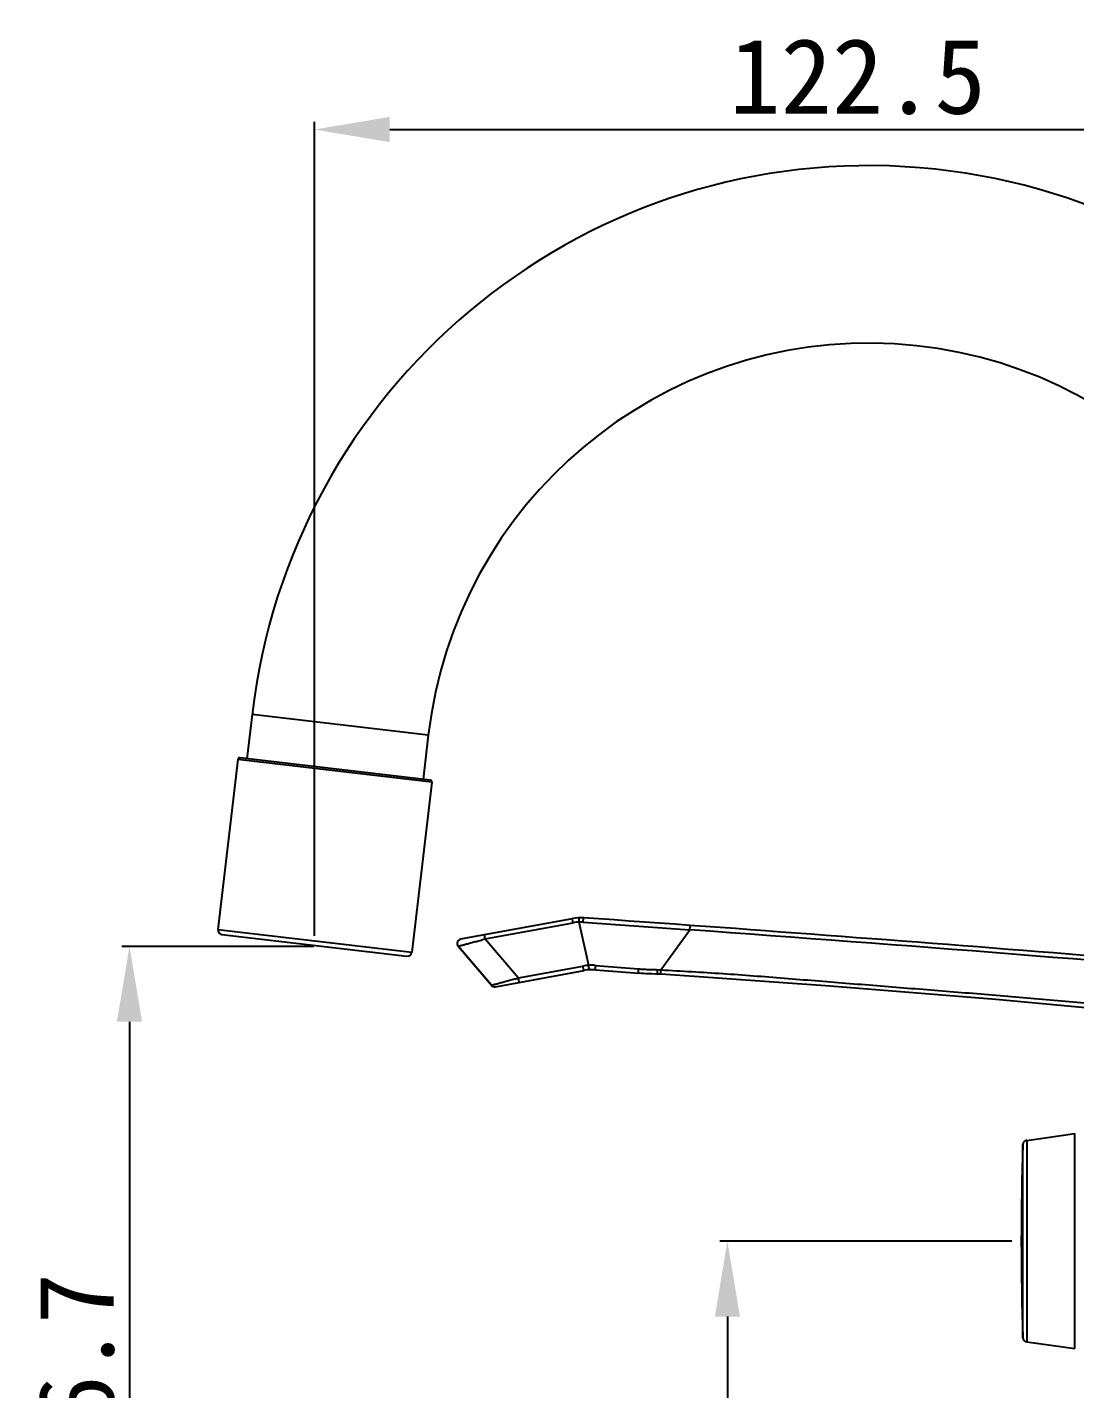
# Model space of a CAD drawing. Header units: millimetres. Extents: x 4053 to 4499, y 27851 to 28303.
# Drawn here: x 4053.1 to 4171.2, y 28149.6 to 28303 of the extents above; entities that cross this region are included whole.
import ezdxf

# ---------------------------------------------------------------- set-up
doc = ezdxf.new("R2010")
doc.units = ezdxf.units.MM
doc.styles.get("Standard").update_dxf_attribs({"font": ''})
doc.styles.get('Standard').set_extended_font_data('SimSun')
doc.dimstyles.new('副本 ISO-25-2bei', dxfattribs={"dimscale": 1.7, "dimtxt": 5, "dimasz": 5, "dimexe": 0.5, "dimexo": 0.625, "dimgap": 1, "dimtad": 1, "dimlfac": 0.0393, "dimdsep": 46, "dimtxsty": 'Standard', "dimcen": 2.5, "dimclrd": 1, "dimclre": 1, "dimclrt": 3, "dimadec": 0, "dimazin": 0, "dimtfac": 1, "dimtmove": 0, "dimatfit": 3, "dimfxl": 0, "dimarcsym": 0})

# ---------------------------------------------------------------- blocks, each defined once
blk = doc.blocks.new('*D6')
at = {"color": 1, "lineweight": -2, "transparency": 16777216}
for p, q in [((4085.38, 28199.47), (4063.75, 28199.47)), ((4064.6, 28190.97), (4064.6, 28111.25)), ((4183.73, 28102.75), (4063.75, 28102.75))]:
    blk.add_line(p, q, dxfattribs=at)
at = {"color": 1, "transparency": 16777216}
for points in [[(4063.18, 28190.97), (4066.02, 28190.97), (4064.6, 28199.47)], [(4063.18, 28111.25), (4066.02, 28111.25), (4064.6, 28102.75)]]:
    blk.add_solid(points, dxfattribs=at)
at = {"layer": 'Defpoints', "color": 0, "transparency": 16777216}
for p in [(4086.45, 28199.47), (4064.6, 28102.75), (4184.79, 28102.75)]:
    blk.add_point(p, dxfattribs=at)
at = {"color": 3, "transparency": 16777216, "insert": (4058.65, 28151.11), "char_height": 8.5, "attachment_point": 5, "rotation": 90, "bg_fill": 3, "box_fill_scale": 1.1, "bg_fill_color": 256, "bg_fill_true_color": 13158600, "bg_fill_transparency": 0}
blk.add_mtext('96.7', dxfattribs=at)
blk = doc.blocks.new('*D7')
at = {"color": 1, "lineweight": -2, "transparency": 16777216}
for p, q in [((4085.45, 28200.65), (4085.45, 28292.37)), ((4207.95, 28198.72), (4207.95, 28292.37)), ((4093.95, 28291.52), (4199.45, 28291.52))]:
    blk.add_line(p, q, dxfattribs=at)
at = {"color": 1, "transparency": 16777216}
for points in [[(4093.95, 28292.94), (4093.95, 28290.1), (4085.45, 28291.52)], [(4199.45, 28292.94), (4199.45, 28290.1), (4207.95, 28291.52)]]:
    blk.add_solid(points, dxfattribs=at)
at = {"layer": 'Defpoints', "color": 0, "transparency": 16777216}
for p in [(4207.95, 28291.52), (4085.45, 28199.59), (4207.95, 28197.66)]:
    blk.add_point(p, dxfattribs=at)
at = {"color": 3, "transparency": 16777216, "insert": (4146.7, 28297.47), "char_height": 8.5, "attachment_point": 5, "bg_fill": 3, "box_fill_scale": 1.1, "bg_fill_color": 256, "bg_fill_true_color": 13158600, "bg_fill_transparency": 0}
blk.add_mtext('122.5', dxfattribs=at)
blk = doc.blocks.new('*D8')
at = {"color": 1, "lineweight": -2, "transparency": 16777216}
for p, q in [((4164.09, 28166.25), (4131.16, 28166.25)), ((4132.01, 28157.75), (4132.01, 28111.25)), ((4153.14, 28102.75), (4131.16, 28102.75))]:
    blk.add_line(p, q, dxfattribs=at)
at = {"color": 1, "transparency": 16777216}
for points in [[(4130.6, 28157.75), (4133.43, 28157.75), (4132.01, 28166.25)], [(4130.6, 28111.25), (4133.43, 28111.25), (4132.01, 28102.75)]]:
    blk.add_solid(points, dxfattribs=at)
at = {"layer": 'Defpoints', "color": 0, "transparency": 16777216}
for p in [(4165.15, 28166.25), (4132.01, 28102.75), (4154.2, 28102.75)]:
    blk.add_point(p, dxfattribs=at)
at = {"color": 3, "transparency": 16777216, "insert": (4126.06, 28134.5), "char_height": 8.5, "attachment_point": 5, "rotation": 90, "bg_fill": 3, "box_fill_scale": 1.1, "bg_fill_color": 256, "bg_fill_true_color": 13158600, "bg_fill_transparency": 0}
blk.add_mtext('63.5', dxfattribs=at)

msp = doc.modelspace()

# ---------------------------------------------------------------- linework, layer by layer
at = {"color": 7, "linetype": 'Continuous'}
for p, q in [((4078.42, 28225.58), (4077.84, 28220.62)), ((4098.29, 28223.26), (4097.71, 28218.29)), ((4076.82, 28220.53), (4074.58, 28201.36)), ((4098.5, 28218.2), (4077.05, 28220.71)), ((4098.68, 28217.98), (4096.43, 28198.81)), ((4075.02, 28200.81), (4095.88, 28198.37)), ((4165.76, 28177.61), (4171.18, 28178.37)), ((4165.76, 28154.9), (4171.18, 28154.14))]:
    msp.add_line(p, q, dxfattribs=at)
at = {"color": 9, "linetype": 'Continuous'}
for p, q in [((4098.29, 28223.26), (4078.42, 28225.58)), ((4098.68, 28217.98), (4076.82, 28220.53)), ((4074.58, 28201.36), (4096.43, 28198.81)), ((4171.18, 28154.14), (4171.18, 28178.37)), ((4165.33, 28155.37), (4165.33, 28177.14)), ((4165.76, 28177.61), (4165.76, 28154.9))]:
    msp.add_line(p, q, dxfattribs=at)
at = {"color": 7, "linetype": 'Continuous'}
for centre, radius, start, end in [((4147.95, 28217.45), 70, 0, 173.3327), ((4147.95, 28217.45), 50, 0, 173.3327), ((4077.02, 28220.51), 0.2, 83.3327, 173.3327), ((4098.48, 28218), 0.2, 353.3327, 83.3327), ((4075.08, 28201.31), 0.5, 173.3327, 263.3327), ((4095.94, 28198.87), 0.5, 263.3327, 353.3327), ((4487.15, 28166.25), 322, 178.0636, 181.9364), ((4165.83, 28177.12), 0.5, 98, 178.0636), ((4165.83, 28155.39), 0.5, 181.9364, 262)]:
    msp.add_arc(centre, radius, start, end, dxfattribs=at)

# ---------------------------------------------------------------- next in the draw order: dimensions: what is measured, and where the dimension line sits
dim = msp.add_linear_dim(base=(4064.6, 28102.75), p1=(4086.45, 28199.47), p2=(4184.79, 28102.75), angle=90, dimstyle='副本 ISO-25-2bei', override={"dimdec": 1, "dimlfac": 1, "dimtfill": 1})
dim.commit()
dim.dimension.update_dxf_attribs({"geometry": '*D6', "text_midpoint": (4058.65, 28151.11)})

# ---------------------------------------------------------------- next in the draw order: linework, layer by layer
for p, q in [((4105.88, 28194.92), (4115.85, 28196.75)), ((4117.15, 28196.82), (4122, 28196.44)), ((4124.13, 28196.85), (4124.52, 28196.82)), ((4124.13, 28196.34), (4124.13, 28196.34)), ((4124.53, 28196.32), (4124.13, 28196.34))]:
    msp.add_line(p, q, dxfattribs=at)
for points in [[(4123.51, 28196.36), (4123.28, 28196.37), (4123.05, 28196.37), (4122.8, 28196.38), (4122.55, 28196.4), (4122.29, 28196.41), (4122, 28196.44)], [(4124.13, 28196.34), (4124.11, 28196.35), (4123.91, 28196.35), (4123.51, 28196.36)], [(4180.08, 28191.83), (4162.28, 28193.47), (4143.59, 28194.98), (4124.53, 28196.32)]]:
    msp.add_lwpolyline(points, dxfattribs=at)
for centre, radius, start, end in [((4116.75, 28191.84), 5, 85.4462, 100.4462), ((4105.79, 28195.41), 0.5, 220.4423, 280.4385)]:
    msp.add_arc(centre, radius, start, end, dxfattribs=at)
for points, knots in [([(4124.13, 28196.34), (4124.13, 28196.35), (4124.13, 28196.36), (4124.12, 28196.39), (4124.12, 28196.44), (4124.12, 28196.5), (4124.12, 28196.57), (4124.12, 28196.69), (4124.12, 28196.78), (4124.13, 28196.84)], [0, 0, 0, 0, 0.023619, 0.081788, 0.174409, 0.298145, 0.448624, 0.620362, 1, 1, 1, 1]), ([(4124.53, 28196.32), (4124.53, 28196.32), (4124.52, 28196.34), (4124.52, 28196.37), (4124.51, 28196.41), (4124.51, 28196.47), (4124.51, 28196.55), (4124.52, 28196.67), (4124.52, 28196.76), (4124.52, 28196.82)], [0, 0, 0, 0, 0.023346, 0.081314, 0.173813, 0.29753, 0.448077, 0.619965, 1, 1, 1, 1]), ([(4124.52, 28196.82), (4125.68, 28196.76), (4128, 28196.62), (4131.48, 28196.42), (4134.96, 28196.16), (4139.59, 28195.8), (4145.38, 28195.33), (4152.33, 28194.77), (4158.12, 28194.31), (4162.75, 28193.93), (4166.22, 28193.64), (4169.69, 28193.33), (4173.16, 28193.01), (4176.63, 28192.68), (4178.94, 28192.44), (4180.1, 28192.32)], [0, 0, 0, 0, 0.0625, 0.124999, 0.187499, 0.249999, 0.374999, 0.499999, 0.624999, 0.687499, 0.749999, 0.812499, 0.874999, 0.9375, 1, 1, 1, 1]), ([(4105.41, 28195.09), (4105.41, 28195.09), (4105.42, 28195.09), (4105.43, 28195.09), (4105.45, 28195.1), (4105.48, 28195.11), (4105.51, 28195.12), (4105.55, 28195.13), (4105.6, 28195.14), (4105.68, 28195.17), (4105.8, 28195.2), (4105.96, 28195.24), (4106.14, 28195.29), (4106.35, 28195.35), (4106.57, 28195.41), (4106.89, 28195.49), (4107.33, 28195.61), (4107.88, 28195.76), (4108.25, 28195.85), (4108.45, 28195.91)], [0, 0, 0, 0, 0.001233, 0.005088, 0.011561, 0.020624, 0.032243, 0.046352, 0.062879, 0.081749, 0.126205, 0.179003, 0.239387, 0.306582, 0.379809, 0.458301, 0.628115, 0.81049, 1, 1, 1, 1]), ([(4108.57, 28195.41), (4108.57, 28195.41), (4108.57, 28195.42), (4108.56, 28195.43), (4108.55, 28195.45), (4108.54, 28195.5), (4108.52, 28195.56), (4108.5, 28195.63), (4108.48, 28195.75), (4108.46, 28195.84), (4108.45, 28195.91)], [0, 0, 0, 0, 0.008181, 0.023973, 0.081972, 0.174743, 0.298746, 0.449458, 0.621193, 1, 1, 1, 1])]:
    msp.add_open_spline(points, degree=3, knots=knots, dxfattribs=at)

# ---------------------------------------------------------------- next in the draw order: dimensions: what is measured, and where the dimension line sits
dim = msp.add_linear_dim(base=(4207.95, 28291.52), p1=(4085.45, 28199.59), p2=(4207.95, 28197.66), dimstyle='副本 ISO-25-2bei', override={"dimdec": 1, "dimlfac": 1, "dimtfill": 1})
dim.commit()
dim.dimension.update_dxf_attribs({"geometry": '*D7', "text_midpoint": (4146.7, 28297.47)})
dim = msp.add_linear_dim(base=(4132.01, 28102.75), p1=(4165.15, 28166.25), p2=(4154.2, 28102.75), angle=90, dimstyle='副本 ISO-25-2bei', override={"dimdec": 1, "dimlfac": 1, "dimtfill": 1})
dim.commit()
dim.dimension.update_dxf_attribs({"geometry": '*D8', "text_midpoint": (4126.06, 28134.5)})

# ---------------------------------------------------------------- next in the draw order: linework, layer by layer
for p, q in [((4101.96, 28200.3), (4114.56, 28202.62)), ((4104.7, 28200.3), (4114.62, 28202.13)), ((4116.39, 28197.33), (4115.3, 28202.2)), ((4115.75, 28202.19), (4127.78, 28201.33)), ((4124.52, 28196.82), (4127.78, 28201.34)), ((4104.7, 28200.3), (4108.45, 28195.91)), ((4101.67, 28199.48), (4105.41, 28195.09)), ((4105.41, 28195.09), (4101.67, 28199.48)), ((4108.45, 28195.91), (4115.72, 28197.25)), ((4117.16, 28197.32), (4122, 28196.94))]:
    msp.add_line(p, q, dxfattribs=at)
for centre, radius, start, end in [((4115.47, 28197.7), 5, 85.9928, 100.4462), ((3721.56, 22574.71), 5641.77, 84.87901, 85.99282), ((4115.43, 28197.7), 4.51, 91.6498, 100.4397), ((4115.43, 28197.7), 4.5, 85.9945, 91.6416), ((3722.65, 22589.26), 5626.68, 85.12813, 85.87103), ((4102.05, 28199.8), 0.5, 100.4539, 220.4424), ((4116.72, 28191.83), 5.51, 93.3996, 100.4429), ((4116.72, 28191.83), 5.51, 85.4508, 93.3917)]:
    msp.add_arc(centre, radius, start, end, dxfattribs=at)
for points, knots in [([(4114.62, 28202.13), (4114.61, 28202.19), (4114.59, 28202.28), (4114.57, 28202.39), (4114.56, 28202.47), (4114.56, 28202.53), (4114.56, 28202.58), (4114.56, 28202.6), (4114.56, 28202.62), (4114.56, 28202.62)], [0, 0, 0, 0, 0.380897, 0.552716, 0.703151, 0.826713, 0.919043, 0.976751, 1, 1, 1, 1]), ([(4115.3, 28202.2), (4115.3, 28202.26), (4115.3, 28202.36), (4115.3, 28202.47), (4115.3, 28202.55), (4115.31, 28202.61), (4115.31, 28202.66), (4115.32, 28202.68), (4115.32, 28202.7), (4115.32, 28202.7)], [0, 0, 0, 0, 0.380051, 0.551851, 0.70242, 0.82619, 0.918735, 0.976616, 1, 1, 1, 1]), ([(4115.75, 28202.19), (4115.75, 28202.25), (4115.76, 28202.35), (4115.77, 28202.47), (4115.78, 28202.54), (4115.79, 28202.6), (4115.8, 28202.65), (4115.81, 28202.67), (4115.81, 28202.69), (4115.82, 28202.69)], [0, 0, 0, 0, 0.379565, 0.55138, 0.702056, 0.825971, 0.918654, 0.97662, 1, 1, 1, 1]), ([(4127.78, 28201.34), (4127.78, 28201.4), (4127.79, 28201.49), (4127.8, 28201.61), (4127.81, 28201.68), (4127.82, 28201.74), (4127.83, 28201.79), (4127.84, 28201.82), (4127.84, 28201.83), (4127.85, 28201.83)], [0, 0, 0, 0, 0.379558, 0.551374, 0.702053, 0.825972, 0.918656, 0.976622, 1, 1, 1, 1]), ([(4101.67, 28199.48), (4101.67, 28199.48), (4101.68, 28199.48), (4101.68, 28199.49), (4101.7, 28199.49), (4101.73, 28199.5), (4101.77, 28199.51), (4101.81, 28199.52), (4101.86, 28199.54), (4101.94, 28199.56), (4102.06, 28199.59), (4102.22, 28199.64), (4102.4, 28199.68), (4102.6, 28199.74), (4102.82, 28199.8), (4103.15, 28199.89), (4103.58, 28200), (4104.13, 28200.15), (4104.51, 28200.25), (4104.7, 28200.3)], [0, 0, 0, 0, 0.001232, 0.005088, 0.011561, 0.020625, 0.032244, 0.046354, 0.062881, 0.081751, 0.126207, 0.179006, 0.23939, 0.306586, 0.379813, 0.458304, 0.628118, 0.810491, 1, 1, 1, 1]), ([(4104.7, 28200.3), (4104.69, 28200.36), (4104.67, 28200.45), (4104.66, 28200.57), (4104.65, 28200.64), (4104.64, 28200.7), (4104.64, 28200.75), (4104.64, 28200.77), (4104.64, 28200.79), (4104.65, 28200.79)], [0, 0, 0, 0, 0.380897, 0.552716, 0.703151, 0.826713, 0.919043, 0.976751, 1, 1, 1, 1]), ([(4115.85, 28196.75), (4115.85, 28196.75), (4115.84, 28196.76), (4115.84, 28196.77), (4115.82, 28196.8), (4115.81, 28196.84), (4115.8, 28196.9), (4115.78, 28196.97), (4115.75, 28197.09), (4115.73, 28197.18), (4115.72, 28197.25)], [0, 0, 0, 0, 0.008181, 0.023973, 0.081972, 0.174743, 0.298746, 0.449458, 0.621193, 1, 1, 1, 1]), ([(4116.46, 28196.83), (4116.45, 28196.83), (4116.45, 28196.85), (4116.44, 28196.87), (4116.43, 28196.92), (4116.42, 28196.98), (4116.41, 28197.05), (4116.4, 28197.17), (4116.4, 28197.26), (4116.39, 28197.33)], [0, 0, 0, 0, 0.023384, 0.081342, 0.17401, 0.297909, 0.448573, 0.620385, 1, 1, 1, 1]), ([(4117.15, 28196.82), (4117.15, 28196.82), (4117.14, 28196.84), (4117.14, 28196.86), (4117.14, 28196.91), (4117.14, 28196.97), (4117.14, 28197.05), (4117.14, 28197.16), (4117.15, 28197.26), (4117.16, 28197.32)], [0, 0, 0, 0, 0.023359, 0.081187, 0.173662, 0.29736, 0.44788, 0.619681, 1, 1, 1, 1]), ([(4122, 28196.44), (4121.99, 28196.44), (4121.99, 28196.45), (4121.98, 28196.48), (4121.98, 28196.53), (4121.98, 28196.59), (4121.98, 28196.66), (4121.99, 28196.78), (4122, 28196.87), (4122, 28196.93)], [0, 0, 0, 0, 0.023359, 0.081187, 0.173662, 0.29736, 0.44788, 0.619681, 1, 1, 1, 1]), ([(4122, 28196.93), (4122.18, 28196.92), (4122.53, 28196.9), (4123.06, 28196.87), (4123.51, 28196.86), (4123.86, 28196.85), (4124.04, 28196.85), (4124.13, 28196.84)], [0, 0, 0, 0, 0.250002, 0.500003, 0.750003, 0.875004, 1, 1, 1, 1])]:
    msp.add_open_spline(points, degree=3, knots=knots, dxfattribs=at)

doc.saveas('drawing.dxf')
